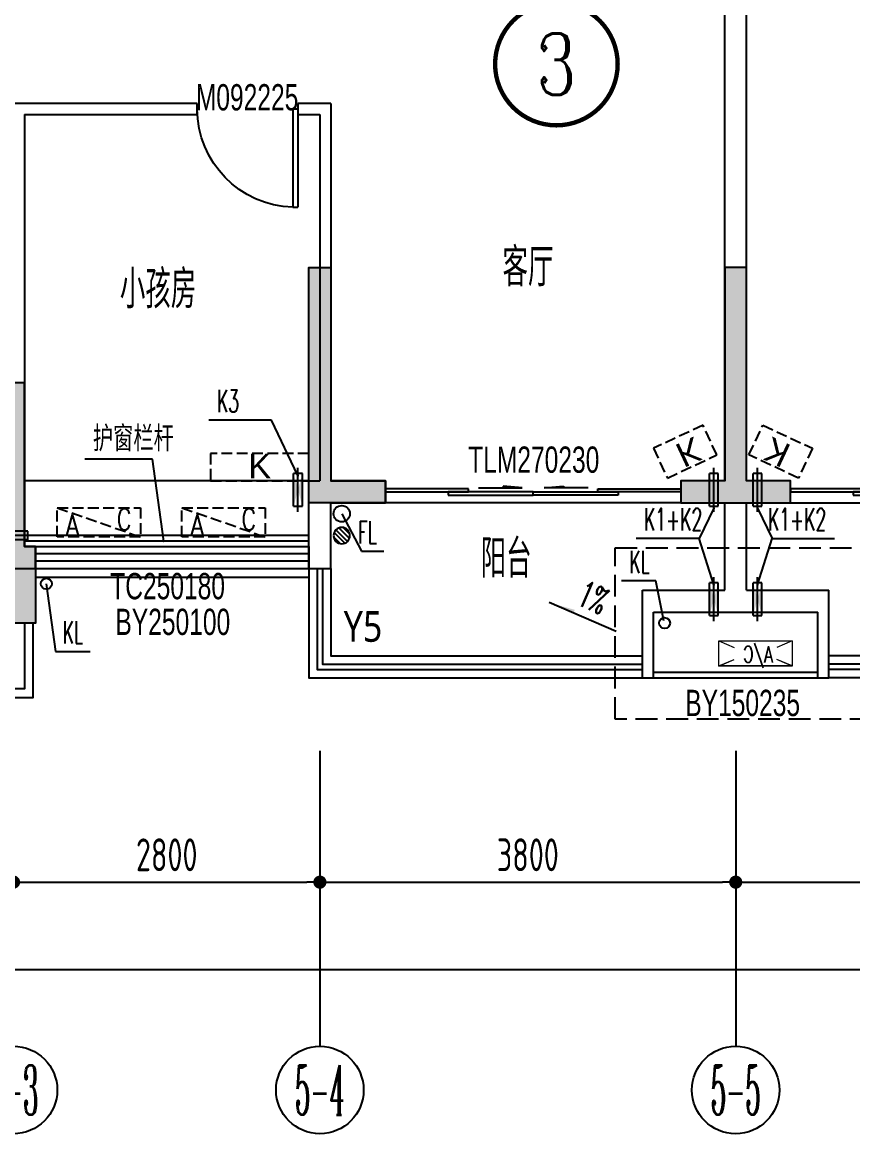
# Model space of a CAD drawing. Header units: millimetres. Extents: x -235126 to 312941, y -228449 to 114042.
# Drawn here: x -108016 to -100426, y -158705 to -148543 of the extents above; entities that cross this region are included whole.
import ezdxf
from ezdxf.enums import TextEntityAlignment as Align
from ezdxf.lldxf.tags import DXFTag

# ---------------------------------------------------------------- set-up
doc = ezdxf.new("R2010")
doc.units = ezdxf.units.MM
doc.header["$LTSCALE"] = 800
doc.linetypes.add('DASH', pattern=[0.35, 0.25, -0.1])
doc.layers.get('DEFPOINTS').update_dxf_attribs({"color": 250})
for name, color, linetype in [('_WALL', 6, 'Continuous'), ('_景森-地漏', 7, 'Continuous'), ('_景森-废水立管', 4, 'Continuous'), ('_景森-空调冷凝立管', 116, 'Continuous'), ('AXIS', 3, 'Continuous'), ('AXIS_TEXT', 7, 'Continuous'), ('D-AC', 10, 'Continuous'), ('FF-DOOR-门扇', 2, 'Continuous'), ('f景森a-房名', 61, 'Continuous'), ('f景森a-符号', 125, 'Continuous'), ('j景森a-金属挂石', 30, 'Continuous'), ('k-看线', 1, 'Continuous'), ('k景森a-看线', 1, 'Continuous'), ('k景森a-空调', 15, 'Continuous'), ('l景森a-栏杆', 54, 'Continuous'), ('m景森a-门窗', 2, 'Continuous'), ('m景森a-门窗编号', 51, 'Continuous'), ('PUB_TEXT', 7, 'Continuous'), ('STAIR', 2, 'Continuous'), ('s景森a-索引', 123, 'Continuous'), ('TEXT', 7, 'Continuous'), ('t景森a-砼', 6, 'Continuous'), ('WALL', 4, 'Continuous'), ('暖通意见', 90, 'Continuous'), ('留孔', 1, 'Continuous')]:
    doc.layers.add(name, color=color, linetype=linetype)
doc.layers.add('A-FLOR-HVAC', color=146, linetype='Continuous', lineweight=9)
doc.styles.add('_ROMANC', font='romanc__.ttf', dxfattribs={"width": 0.75})
doc.styles.add('_TCH_AXIS', font='COMPLEX', dxfattribs={"width": 0.8, "bigfont": 'HZTXT'})
doc.styles.add('_TCH_DIM', font='TXT', dxfattribs={"width": 0.65, "bigfont": 'HZTXT'})
doc.styles.add('_TCH_LABEL', font='COMPLEX', dxfattribs={"bigfont": 'GBCBIG'})
doc.styles.add('COMPLEX', font='COMPLEX')
doc.styles.add('DIM_FONT', font='simplex_.ttf', dxfattribs={"width": 0.7, "bigfont": 'GBCBIG'})
doc.styles.get("Standard").update_dxf_attribs({"font": 'arial.ttf'})
doc.styles.add('TSSD_REIN_T3', font='TSSDENG', dxfattribs={"width": 0.7, "bigfont": 'HZTXT'})
doc.styles.add('景森-黑体', font='')
doc.styles.add('景森尺寸字体', font='景森细字型.SHX', dxfattribs={"width": 0.7, "bigfont": '景森汉字.shx'})
doc.styles.add('景森细字体', font='景森细字型.SHX', dxfattribs={"width": 0.85, "bigfont": '景森汉字.shx'})
doc.styles.get('景森-黑体').set_extended_font_data('Microsoft YaHei')
tags = doc.linetypes.add('HIDDEN2', pattern=[0.1875, 0.125, -0.0625]).pattern_tags.tags
tags[6:7] = [DXFTag(74, 4), DXFTag(75, 0), DXFTag(340, '0'), DXFTag(46, 1.0), DXFTag(50, 0.0), DXFTag(44, 0.0), DXFTag(45, 0.0)]
tags[4:5] = [DXFTag(74, 4), DXFTag(75, 0), DXFTag(340, '0'), DXFTag(46, 1.0), DXFTag(50, 0.0), DXFTag(44, 0.0), DXFTag(45, 0.0)]
doc.dimstyles.new('_TCH_ARCH&&100', dxfattribs={"dimtxt": 300, "dimasz": 120, "dimexe": 250, "dimexo": 0, "dimgap": 100, "dimtad": 1, "dimdec": 0, "dimzin": 0, "dimdsep": 46, "dimtxsty": 'TSSD_REIN_T3', "dimblk": 'DOT', "dimcen": 0.09, "dimclrt": 7, "dimazin": 2, "dimtfac": 1, "dimtdec": 0, "dimtix": 1, "dimtmove": 2, "dimatfit": 3, "dimtolj": 1, "dimtzin": 0, "dimarcsym": 0})

# ---------------------------------------------------------------- blocks, each defined once
blk = doc.blocks.new('景森门窗编号01')
at = {"layer": 'm景森a-门窗编号', "style": '景森尺寸字体', "width": 0.7}
blk.add_attdef('门窗编号', text='', height=2.4, dxfattribs=at).set_placement((0, 0), align=Align.MIDDLE)
blk = doc.blocks.new('dilou')
at = {"color": 7, "linetype": 'Continuous'}
for p, q in [((-148, 25), (-25, 148)), ((-140, -54), (54, 140)), ((-106, -106), (106, 106)), ((-54, -140), (140, 54)), ((25, -148), (148, -25))]:
    blk.add_line(p, q, dxfattribs=at)
blk.add_circle((0, 0), 150, dxfattribs=at)
blk = doc.blocks.new('A$C6474651F')
at = {"layer": '留孔', "linetype": 'HIDDEN2', "ltscale": 0.5}
for p, q in [((0, 50), (0, 350)), ((0, 350), (80, 350)), ((80, 50), (80, 350)), ((80, 50), (0, 50))]:
    blk.add_line(p, q, dxfattribs=at)
at = {"layer": '留孔'}
blk.add_line((40, 0), (40, 400), dxfattribs=at)
at = {"layer": '留孔', "linetype": 'HIDDEN2', "ltscale": 0.5}
blk.add_solid([(80, 50), (80, 350), (0, 350), (0, 50)], dxfattribs=at)
blk = doc.blocks.new('景森-挂式空调-01')
at = {"layer": 'k景森a-空调', "linetype": 'DASH', "ltscale": 0.5}
blk.add_lwpolyline([(-550, 0), (-550, 250), (350, 250), (350, 0)], close=True, dxfattribs=at)
at = {"layer": 'k景森a-空调', "text_generation_flag": 4}
blk.add_text('K', height=225, rotation=180, dxfattribs=at).set_placement((5, 24))
blk = doc.blocks.new('A$C7F363222')
at = {"layer": 'A-FLOR-HVAC', "linetype": 'Continuous'}
for p, q in [((0, 250), (141, 191)), ((671, 250), (530, 191)), ((0, 21), (141, 80)), ((671, 21), (530, 80))]:
    blk.add_line(p, q, dxfattribs=at)
blk.add_lwpolyline([(0, 250), (0, 21), (671, 21), (671, 250)], close=True, dxfattribs=at)
at = {"layer": 'A-FLOR-HVAC', "linetype": 'Continuous', "style": '_ROMANC', "width": 0.7}
blk.add_text('A/C', height=148.6, rotation=360, dxfattribs=at).set_placement((176, 54))
at = {"layer": 'A-FLOR-HVAC', "linetype": 'Continuous', "style": 'DIM_FONT', "width": 0.6, "flags": 9}
for tag in ['YSIZE', 'XSIZE']:
    blk.add_attdef(tag, (0, 21), '', height=0.5, rotation=360, dxfattribs=at)
blk = doc.blocks.new('高低位双层空调室外机')
at = {"layer": 'A-FLOR-HVAC', "linetype": 'Continuous'}
for p, q in [((327513, -847513), (327669, -847578)), ((328252, -847513), (328097, -847578)), ((327513, -847764), (327669, -847699)), ((328252, -847764), (328097, -847699))]:
    blk.add_line(p, q, dxfattribs=at)
blk.add_lwpolyline([(327513, -847513), (327513, -847764), (328252, -847764), (328252, -847513)], close=True, dxfattribs=at)
at = {"layer": 'D-AC', "linetype": 'DASH', "xscale": 1.100074828632912, "yscale": 1.100074828632912, "zscale": 1.100074828632912}
blk.add_blockref('A$C7F363222', (327513, -847788), dxfattribs=at)
at = {"layer": 'A-FLOR-HVAC', "linetype": 'Continuous', "style": '_ROMANC', "width": 0.7}
blk.add_text('A/C', height=163.5, rotation=360, dxfattribs=at).set_placement((327707, -847729))
at = {"layer": 'A-FLOR-HVAC', "linetype": 'Continuous', "style": 'DIM_FONT', "width": 0.6, "flags": 9}
for tag in ['YSIZE', 'XSIZE']:
    blk.add_attdef(tag, (327513, -847764), '', height=0.55, rotation=360, dxfattribs=at)
blk = doc.blocks.new('1232141sasdas')
at = {"linetype": 'DASH', "ltscale": 0.5}
blk.add_lwpolyline([(210866, 108496), (211366, 108496), (211366, 108196), (210866, 108196)], close=True, dxfattribs=at)
blk.add_text('K', height=225).set_placement((211040, 108253))
blk = doc.blocks.new('rgg')
at = {"layer": '暖通意见', "linetype": 'DASH', "ltscale": 0.5}
blk.add_line((0, 267), (760, 0), dxfattribs=at)
blk.add_lwpolyline([(0, 0), (0, 267), (760, 267), (760, 0)], close=True, dxfattribs=at)
at = {"layer": '暖通意见', "style": 'DIM_FONT', "width": 0.8}
for s, p in [('A', (197, 110)), ('C', (680, 162))]:
    blk.add_text(s, height=192, dxfattribs=at).set_placement(p, align=Align.MIDDLE_RIGHT)
blk = doc.blocks.new('$TCHSYS$WIN2D')
for p, q in [((-0.5, 0.5), (0.5, 0.5)), ((-0.5, 0.5), (-0.5, -0.5)), ((0.5, 0.5), (0.5, -0.5)), ((0.5, 0.1667), (-0.5, 0.1667)), ((0.5, -0.1667), (-0.5, -0.1667)), ((-0.5, -0.5), (0.5, -0.5))]:
    blk.add_line(p, q)
blk = doc.blocks.new('$DorLib2D$00000138')
at = {"color": 0, "linetype": 'Continuous'}
for p, q in [((-0.2875, 0), (-0.2875, 0.1538)), ((-0.2875, 0.1538), (0, 0.1538)), ((0, 0.1538), (0, 0)), ((0.2875, 0.1538), (0, 0.1538)), ((0.2875, 0), (0.2875, 0.1538)), ((-0.5, -0.1399), (-0.5, 0)), ((-0.5, 0), (-0.2187, 0)), ((0, 0), (-0.2875, 0)), ((-0.2187, 0), (-0.2187, -0.1399)), ((0, 0), (0.2875, 0)), ((0.2187, 0), (0.2187, -0.1399)), ((0.5, 0), (0.2187, 0)), ((0.5, 0), (0.5, -0.1946)), ((0.5, -0.1399), (0.5, 0)), ((-0.2187, -0.1399), (-0.5, -0.1399)), ((0.2187, -0.1399), (0.5, -0.1399)), ((-0.1857, -0.186), (-0.037, -0.186)), ((-0.037, -0.186), (-0.1019, -0.2583)), ((-0.1019, -0.2583), (-0.1019, -0.186)), ((0.1857, -0.186), (0.037, -0.186)), ((0.037, -0.186), (0.1019, -0.2583)), ((0.1019, -0.2583), (0.1019, -0.186))]:
    blk.add_line(p, q, dxfattribs=at)
blk = doc.blocks.new('$DorLib2D$00000001')
at = {"layer": 'FF-DOOR-门扇'}
for p, q in [((0.45, 0.975), (0.5, 0.975)), ((0.45, 0), (0.45, 0.975)), ((0.5, 0), (0.5, 0.975)), ((0.5, 0), (0.45, 0))]:
    blk.add_line(p, q, dxfattribs=at)
at = {"layer": 'FF-DOOR-门扇', "color": 8, "linetype": 'HIDDEN2'}
blk.add_arc((0.475, 0), 0.975, 91.4693, 180, dxfattribs=at)
blk = doc.blocks.new('1T4标准层墙柱布置图')
at = {"layer": 't景森a-砼'}
h = blk.add_hatch(color=8, dxfattribs=at)
h.dxf.hatch_style = 1
h.paths.add_polyline_path([(-126240, -13403), (-126440, -13403), (-126440, -15603), (-125740, -15603), (-125740, -15403), (-126240, -15403)])
h.paths.add_polyline_path([(-130240, -12503), (-130440, -12503), (-130440, -15603), (-129840, -15603), (-129840, -15403), (-130240, -15403)])
h.paths.add_polyline_path([(-147680, 2427), (-147468, 2215), (-149589, 94), (-149730, 235), (-148175, 1791), (-148245, 1862)])
h.paths.add_polyline_path([(-140609, -8886), (-138629, -6907), (-139053, -6482), (-138912, -6341), (-138346, -6907), (-139142, -7703), (-134260, -7703), (-134260, -7903), (-139342, -7903), (-140467, -9028)])
h.paths.add_polyline_path([(-141640, -10118), (-142023, -9735), (-142164, -9876), (-141882, -10159), (-142871, -11149), (-142730, -11291), (-141940, -10501), (-141640, -10501)])
h.paths.add_polyline_path([(-135040, -26303), (-135040, -24103), (-135240, -24103), (-135240, -25603), (-135340, -25603), (-135340, -26303)])
h.paths.add_polyline_path([(-148440, -26303), (-148440, -24103), (-148240, -24103), (-148240, -25603), (-148140, -25603), (-148140, -26303)])
h.paths.add_polyline_path([(-141840, -14903), (-141640, -14903), (-141640, -15703), (-146140, -15703), (-146140, -15503), (-141840, -15503)])
h.paths.add_polyline_path([(-145063, -48), (-144639, -472), (-144851, -684), (-145134, -401), (-147114, -2381), (-147256, -2240)])
h.paths.add_polyline_path([(-138040, -17303), (-138040, -20453), (-137840, -20453), (-137840, -17503), (-137340, -17503), (-137340, -17303)])
h.paths.add_polyline_path([(-133790, -17503), (-136540, -17503), (-136540, -17303), (-133790, -17303)])
h.paths.add_polyline_path([(-131640, -26303), (-131640, -23053), (-131440, -23053), (-131440, -25503), (-131340, -25503), (-131340, -26303)])
h.paths.add_polyline_path([(-153761, -4078), (-153973, -3866), (-153407, -3300), (-153337, -3371), (-150508, -543), (-150367, -684)])
h.paths.add_polyline_path([(-149766, -8073), (-148847, -8993), (-148705, -8851), (-149094, -8462), (-147751, -7119), (-147892, -6977), (-149235, -8321), (-149624, -7932)])
h.paths.add_polyline_path([(-133990, -19153), (-133990, -20453), (-133790, -20453), (-133790, -19353), (-133190, -19353), (-133190, -19153)])
h.paths.add_polyline_path([(-142447, -2805), (-141740, -3512), (-141882, -3654), (-142164, -3371), (-144144, -5351), (-144286, -5210), (-142306, -3230), (-142589, -2947)])
h.paths.add_polyline_path([(-149165, -4149), (-151498, -6482), (-151039, -6942), (-150826, -6730), (-151145, -6412), (-149023, -4290)])
h.paths.add_polyline_path([(-132740, -7303), (-131990, -7303), (-131990, -7503), (-132540, -7503), (-132540, -10603), (-132740, -10603)])
h.paths.add_polyline_path([(-132340, -13303), (-132740, -13303), (-132740, -12503), (-132340, -12503)])
h.paths.add_polyline_path([(-142240, -25203), (-141240, -25203), (-141240, -25003), (-141640, -25003), (-141640, -23053), (-141840, -23053), (-141840, -25003), (-142240, -25003)])
h.paths.add_polyline_path([(-137840, -25203), (-137840, -23053), (-138040, -23053), (-138040, -25003), (-138540, -25003), (-138540, -25203)])
h.paths.add_polyline_path([(-145640, -25203), (-145640, -23053), (-145440, -23053), (-145440, -25003), (-144940, -25003), (-144940, -25203)])
h.paths.add_polyline_path([(-151840, -26303), (-151840, -23053), (-152040, -23053), (-152040, -25503), (-152140, -25503), (-152140, -26303)])
h.paths.add_polyline_path([(-146266, -11573), (-143225, -8533), (-143366, -8392), (-146266, -11291), (-146796, -10760), (-146937, -10902)])
h.paths.add_polyline_path([(-127240, -7303), (-127240, -10603), (-127440, -10603), (-127440, -7503), (-127940, -7503), (-127940, -7303)])
h.paths.add_polyline_path([(-149440, -21553), (-152040, -21553), (-152040, -22103), (-151840, -22103), (-151840, -21753), (-149440, -21753)])
h.paths.add_polyline_path([(-134260, -10603), (-138820, -10603), (-138820, -10403), (-134260, -10403)])
h.paths.add_polyline_path([(-149690, -17503), (-146940, -17503), (-146940, -17303), (-149690, -17303)])
h.paths.add_polyline_path([(-149490, -19153), (-149490, -20453), (-149690, -20453), (-149690, -19353), (-150290, -19353), (-150290, -19153)])
h.paths.add_polyline_path([(-131440, -22103), (-131440, -21553), (-134040, -21553), (-134040, -21753), (-131640, -21753), (-131640, -22103)])
h.paths.add_polyline_path([(-123940, -15403), (-123940, -15603), (-123440, -15603), (-123440, -13903), (-123640, -13903), (-123640, -15403)])
h.paths.add_polyline_path([(-145440, -17303), (-145440, -20453), (-145640, -20453), (-145640, -17503), (-146140, -17503), (-146140, -17303)])
h.paths.add_polyline_path([(-139440, -15703), (-134640, -15703), (-134640, -13103), (-135340, -13103), (-135340, -13303), (-134840, -13303), (-134840, -15503), (-139240, -15503), (-139240, -13303), (-138740, -13303), (-138740, -13103), (-139440, -13103)])
h.paths.add_polyline_path([(-119840, -8403), (-120440, -8403), (-120440, -8603), (-120040, -8603), (-120040, -10603), (-119840, -10603)])
h.paths.add_polyline_path([(-122140, -7303), (-122440, -7303), (-122440, -10603), (-122240, -10603), (-122240, -8103), (-122140, -8103)])
h.paths.add_polyline_path([(-119840, -11703), (-120040, -11703), (-120040, -15003), (-119840, -15003)])
at = {"layer": '_WALL', "linetype": 'ByBlock'}
for points in [[(-145640, -25203), (-145640, -23053), (-145440, -23053), (-145440, -25003), (-144940, -25003), (-144940, -25203), (-145640, -25203)], [(-142240, -25203), (-141240, -25203), (-141240, -25003), (-141640, -25003), (-141640, -23053), (-141840, -23053), (-141840, -25003), (-142240, -25003), (-142240, -25203)], [(-148440, -26303), (-148440, -24103), (-148240, -24103), (-148240, -25603), (-148140, -25603), (-148140, -26303), (-148440, -26303)]]:
    blk.add_lwpolyline(points, dxfattribs=at)
blk = doc.blocks.new('_AXISO')
blk.add_circle((0, 0), 0.5)
at = {"layer": 'AXIS_TEXT', "style": 'COMPLEX', "width": 1.041667}
blk.add_attdef('A', text='', height=0.56, dxfattribs=at).set_placement((-0.25, -0.28), (0.25, -0.28), align=Align.FIT)
blk = doc.blocks.new('_Dot')
at = {"color": 0, "linetype": 'ByBlock', "lineweight": -2}
blk.add_line((-0.5, 0), (-1, 0), dxfattribs=at)
at = {"color": 0, "linetype": 'ByBlock', "const_width": 0.5}
blk.add_lwpolyline([(-0.25, 0, 1), (0.25, 0, 1)], format="xyb", close=True, dxfattribs=at)
blk = doc.blocks.new('*D268')
at = {"layer": 'AXIS', "color": 0, "lineweight": -2, "transparency": 16777216}
for p, q in [((-111796, -155205), (-111796, -157455)), ((-79596, -155205), (-79596, -157455)), ((-111676, -157205), (-79716, -157205))]:
    blk.add_line(p, q, dxfattribs=at)
at = {"layer": 'DEFPOINTS', "color": 0, "transparency": 16777216}
for p in [(-111796, -155205), (-79596, -155205), (-79596, -157205)]:
    blk.add_point(p, dxfattribs=at)
at = {"layer": 'AXIS', "color": 0, "lineweight": -2, "transparency": 16777216, "xscale": 120, "yscale": 120, "zscale": 120, "rotation": 180}
blk.add_blockref('_Dot', (-111796, -157205), dxfattribs=at)
at = {"layer": 'AXIS', "color": 0, "lineweight": -2, "transparency": 16777216, "xscale": 120, "yscale": 120, "zscale": 120}
blk.add_blockref('_Dot', (-79596, -157205), dxfattribs=at)
at = {"layer": 'AXIS', "color": 7, "transparency": 16777216, "insert": (-95696, -156955), "char_height": 300, "attachment_point": 5, "style": 'TSSD_REIN_T3'}
blk.add_mtext('\\A1;32200', dxfattribs=at)
blk = doc.blocks.new('*D271')
at = {"layer": 'AXIS', "color": 0, "lineweight": -2, "transparency": 16777216}
for p, q in [((-108096, -155205), (-108096, -156655)), ((-105296, -155205), (-105296, -156655)), ((-107976, -156405), (-105416, -156405))]:
    blk.add_line(p, q, dxfattribs=at)
at = {"layer": 'DEFPOINTS', "color": 0, "transparency": 16777216}
for p in [(-108096, -155205), (-105296, -155205), (-105296, -156405)]:
    blk.add_point(p, dxfattribs=at)
at = {"layer": 'AXIS', "color": 0, "lineweight": -2, "transparency": 16777216, "xscale": 120, "yscale": 120, "zscale": 120, "rotation": 180}
blk.add_blockref('_Dot', (-108096, -156405), dxfattribs=at)
at = {"layer": 'AXIS', "color": 0, "lineweight": -2, "transparency": 16777216, "xscale": 120, "yscale": 120, "zscale": 120}
blk.add_blockref('_Dot', (-105296, -156405), dxfattribs=at)
at = {"layer": 'AXIS', "color": 7, "transparency": 16777216, "insert": (-106696, -156155), "char_height": 300, "attachment_point": 5, "style": 'TSSD_REIN_T3'}
blk.add_mtext('\\A1;2800', dxfattribs=at)
blk = doc.blocks.new('*D272')
at = {"layer": 'AXIS', "color": 0, "lineweight": -2, "transparency": 16777216}
for p, q in [((-105296, -155205), (-105296, -156655)), ((-101496, -155205), (-101496, -156655)), ((-105176, -156405), (-101616, -156405))]:
    blk.add_line(p, q, dxfattribs=at)
at = {"layer": 'DEFPOINTS', "color": 0, "transparency": 16777216}
for p in [(-105296, -155205), (-101496, -155205), (-101496, -156405)]:
    blk.add_point(p, dxfattribs=at)
at = {"layer": 'AXIS', "color": 0, "lineweight": -2, "transparency": 16777216, "xscale": 120, "yscale": 120, "zscale": 120, "rotation": 180}
blk.add_blockref('_Dot', (-105296, -156405), dxfattribs=at)
at = {"layer": 'AXIS', "color": 0, "lineweight": -2, "transparency": 16777216, "xscale": 120, "yscale": 120, "zscale": 120}
blk.add_blockref('_Dot', (-101496, -156405), dxfattribs=at)
at = {"layer": 'AXIS', "color": 7, "transparency": 16777216, "insert": (-103396, -156155), "char_height": 300, "attachment_point": 5, "style": 'TSSD_REIN_T3'}
blk.add_mtext('\\A1;3800', dxfattribs=at)
blk = doc.blocks.new('*D273')
at = {"layer": 'AXIS', "color": 0, "lineweight": -2, "transparency": 16777216}
for p, q in [((-101496, -155205), (-101496, -156655)), ((-97696, -155205), (-97696, -156655)), ((-101376, -156405), (-97816, -156405))]:
    blk.add_line(p, q, dxfattribs=at)
at = {"layer": 'DEFPOINTS', "color": 0, "transparency": 16777216}
for p in [(-101496, -155205), (-97696, -155205), (-97696, -156405)]:
    blk.add_point(p, dxfattribs=at)
at = {"layer": 'AXIS', "color": 0, "lineweight": -2, "transparency": 16777216, "xscale": 120, "yscale": 120, "zscale": 120, "rotation": 180}
blk.add_blockref('_Dot', (-101496, -156405), dxfattribs=at)
at = {"layer": 'AXIS', "color": 0, "lineweight": -2, "transparency": 16777216, "xscale": 120, "yscale": 120, "zscale": 120}
blk.add_blockref('_Dot', (-97696, -156405), dxfattribs=at)
at = {"layer": 'AXIS', "color": 7, "transparency": 16777216, "insert": (-99596, -156155), "char_height": 300, "attachment_point": 5, "style": 'TSSD_REIN_T3'}
blk.add_mtext('\\A1;3800', dxfattribs=at)

msp = doc.modelspace()

# ---------------------------------------------------------------- hatches: boundary and pattern name
at = {"layer": 'f景森a-符号'}
msp.add_hatch(color=256, dxfattribs=at).paths.add_polyline_path([(-103199.7, -153849.3), (-102979.5, -153944.8), (-102966.8, -153915.5)])

# ---------------------------------------------------------------- linework, layer by layer
msp.add_line((-105396.5, -153536.6), (-105196.5, -153536.6))
at = {"layer": '_景森-废水立管'}
msp.add_circle((-105096.5, -153036.6), 75, dxfattribs=at)
at = {"layer": '_景森-空调冷凝立管'}
for centre in [(-107796.5, -153676.6), (-102146.5, -154036.6)]:
    msp.add_circle(centre, 50, dxfattribs=at)
at = {"layer": 'AXIS'}
for p, q in [((-105296.5, -155205.4), (-105296.5, -157905.4)), ((-101496.5, -155205.4), (-101496.5, -157905.4))]:
    msp.add_line(p, q, dxfattribs=at)
at = {"layer": 'f景森a-符号', "const_width": 40}
msp.add_lwpolyline([(-102575, -148925.9, 1), (-103695, -148925.9, 1)], format="xyb", close=True, dxfattribs=at)
at = {"layer": 'f景森a-符号'}
msp.add_lwpolyline([(-102588.4, -154114.4), (-103199.7, -153849.3)], dxfattribs=at)
at = {"layer": 'j景森a-金属挂石'}
for points in [[(-107896.5, -153616.6), (-105396.5, -153616.6)], [(-111876.5, -154036.6), (-111876.5, -154716.6), (-107916.5, -154716.6), (-107916.5, -154036.6)]]:
    msp.add_lwpolyline(points, dxfattribs=at)
at = {"layer": 'k-看线', "linetype": 'DASH'}
msp.add_lwpolyline([(-102597, -153350), (-100251.9, -153350), (-100251.9, -154914.7), (-102597, -154914.7)], close=True, dxfattribs=at)
at = {"layer": 'k景森a-看线'}
for points in [[(-105396.5, -153536.6), (-105396.5, -154536.6), (-102346.5, -154536.6)], [(-105196.5, -153536.6), (-105196.5, -154336.6), (-102346.5, -154336.6)], [(-97796.5, -153536.6), (-97796.5, -154336.6), (-100646.5, -154336.6)], [(-97596.5, -153536.6), (-97596.5, -154536.6), (-100646.5, -154536.6)]]:
    msp.add_lwpolyline(points, dxfattribs=at)
at = {"layer": 'l景森a-栏杆'}
for points in [[(-105396.5, -153236.6), (-105396.5, -153236.6), (-107996.5, -153236.6), (-107996.5, -153236.6)], [(-105396.5, -153286.6), (-105396.5, -153286.6), (-107996.5, -153286.6), (-107996.5, -153286.6)], [(-105321.5, -153536.6), (-105321.5, -154461.6), (-102346.5, -154461.6)], [(-105271.5, -153536.6), (-105271.5, -154411.6), (-102346.5, -154411.6)], [(-97721.5, -153536.6), (-97721.5, -154411.6), (-100646.5, -154411.6)], [(-97671.5, -153536.6), (-97671.5, -154461.6), (-100646.5, -154461.6)]]:
    msp.add_lwpolyline(points, dxfattribs=at)
at = {"layer": 'm景森a-门窗'}
for p, q in [((-105396.5, -152736.6), (-107996.5, -152736.6)), ((-101996.5, -152936.6), (-104696.5, -152936.6)), ((-100996.5, -152936.6), (-98296.5, -152936.6))]:
    msp.add_line(p, q, dxfattribs=at)
msp.add_lwpolyline([(-107996.5, -154036.6), (-107996.5, -154636.6), (-111796.5, -154636.6), (-111796.5, -154036.6)], dxfattribs=at)
at = {"layer": 'STAIR'}
for p, q in [((-102246.5, -154486.6), (-100746.5, -154486.6)), ((-102246.5, -154536.6), (-100746.5, -154536.6))]:
    msp.add_line(p, q, dxfattribs=at)
at = {"layer": 's景森a-索引'}
for p, q in [((-105739.9, -152180.4), (-106310, -152180.4)), ((-105496.5, -152686.6), (-105739.9, -152180.4)), ((-106827, -152538), (-107443.5, -152538)), ((-106722.7, -153286.6), (-106827, -152538)), ((-105096.5, -153036.6), (-104915.4, -153379.8)), ((-101696.5, -152986.6), (-101830.3, -153263)), ((-101696.5, -152986.6), (-101830.3, -153263)), ((-101296.5, -152986.6), (-101162.6, -153263)), ((-101296.5, -152986.6), (-101162.6, -153263)), ((-101830.3, -153263), (-102407.1, -153263)), ((-101696.5, -153686.6), (-101830.3, -153263)), ((-101696.5, -153686.6), (-101830.3, -153263)), ((-101296.5, -153686.6), (-101162.6, -153263)), ((-101296.5, -153686.6), (-101162.6, -153263)), ((-101162.6, -153263), (-100592.4, -153263)), ((-104915.4, -153379.8), (-104711.3, -153379.8)), ((-102224.6, -153650.6), (-102540.9, -153650.6)), ((-102153.4, -154016.2), (-102224.6, -153650.6)), ((-107796.5, -153676.6), (-107711.3, -154295.4)), ((-107711.3, -154295.4), (-107395, -154295.4))]:
    msp.add_line(p, q, dxfattribs=at)
at = {"layer": 's景森a-索引', "const_width": 10.7}
for points in [[(-105494.2, -152691.4, 1), (-105498.8, -152681.7, 1)], [(-101694.1, -152981.8, 1), (-101698.8, -152991.4, 1)], [(-101694.1, -152981.8, 1), (-101698.8, -152991.4, 1)], [(-101298.8, -152981.8, 1), (-101294.1, -152991.4, 1)], [(-101298.8, -152981.8, 1), (-101294.1, -152991.4, 1)], [(-106722, -153291.8, 1), (-106723.5, -153281.3, 1)], [(-101694.9, -153691.6, 1), (-101698.1, -153681.5, 1)], [(-101694.9, -153691.6, 1), (-101698.1, -153681.5, 1)], [(-101298.1, -153691.6, 1), (-101294.9, -153681.5, 1)], [(-101298.1, -153691.6, 1), (-101294.9, -153681.5, 1)]]:
    msp.add_lwpolyline(points, format="xyb", close=True, dxfattribs=at)
at = {"layer": 'WALL'}
for p, q in [((-101596.5, -152736.6), (-101596.5, -145236.6)), ((-101396.5, -152736.6), (-101396.5, -145236.6)), ((-106416.5, -149286.6), (-108096.5, -149286.6)), ((-106416.5, -149386.6), (-106416.5, -149286.6)), ((-105196.5, -149286.6), (-105496.5, -149286.6)), ((-105496.5, -149286.6), (-105496.5, -149386.6)), ((-105196.5, -149286.6), (-105196.5, -152736.6)), ((-107996.5, -149386.6), (-107996.5, -151836.6)), ((-107996.5, -149386.6), (-106416.5, -149386.6)), ((-105496.5, -149386.6), (-105296.5, -149386.6)), ((-105296.5, -149386.6), (-105296.5, -152736.6)), ((-107996.5, -153336.6), (-107996.5, -151836.6)), ((-105396.5, -152836.6), (-105396.5, -152736.6)), ((-105396.5, -152736.6), (-105296.5, -152736.6)), ((-104696.5, -152736.6), (-105196.5, -152736.6)), ((-104696.5, -152936.6), (-104696.5, -152736.6)), ((-101596.5, -152736.6), (-101996.5, -152736.6)), ((-101996.5, -152736.6), (-101996.5, -152936.6)), ((-100996.5, -152736.6), (-101396.5, -152736.6)), ((-100996.5, -152936.6), (-100996.5, -152736.6)), ((-105396.5, -153336.6), (-105396.5, -152836.6)), ((-105196.5, -152936.6), (-104696.5, -152936.6)), ((-105196.5, -153436.6), (-105196.5, -152936.6)), ((-101996.5, -152936.6), (-101596.5, -152936.6)), ((-101596.5, -153736.6), (-101596.5, -152936.6)), ((-101396.5, -152936.6), (-100996.5, -152936.6)), ((-101396.5, -153736.6), (-101396.5, -152936.6)), ((-107896.5, -153336.6), (-107996.5, -153336.6)), ((-107896.5, -153536.6), (-107896.5, -153336.6)), ((-105396.5, -153536.6), (-105396.5, -153336.6)), ((-105196.5, -153536.6), (-105196.5, -153436.6)), ((-108196.5, -153536.6), (-107896.5, -153536.6)), ((-105396.5, -153536.6), (-105196.5, -153536.6)), ((-102346.5, -154536.6), (-102346.5, -153736.6)), ((-102346.5, -153736.6), (-101596.5, -153736.6)), ((-101396.5, -153736.6), (-100646.5, -153736.6)), ((-100646.5, -154536.6), (-100646.5, -153736.6)), ((-102246.5, -154536.6), (-102246.5, -153936.6)), ((-102246.5, -153936.6), (-101496.5, -153936.6)), ((-101496.5, -153936.6), (-100746.5, -153936.6)), ((-100746.5, -154536.6), (-100746.5, -153936.6)), ((-102346.5, -154536.6), (-102246.5, -154536.6)), ((-100746.5, -154536.6), (-100646.5, -154536.6))]:
    msp.add_line(p, q, dxfattribs=at)

# ---------------------------------------------------------------- block references
at = {"layer": '_WALL'}
msp.add_blockref('1T4标准层墙柱布置图', (40243.6, -127734), dxfattribs=at)
at = {"layer": '_景森-地漏', "xscale": -0.5, "yscale": 0.5, "zscale": 0.5}
msp.add_blockref('dilou', (-105096.5, -153236.6), dxfattribs=at)
at = {"layer": 'AXIS'}
ref = msp.add_blockref('_AXISO', (-108096.5, -158305.4), dxfattribs=dict(at, xscale=800, yscale=800, zscale=800))
ref.add_attrib('A', '5-3', dxfattribs={"layer": 'AXIS_TEXT', "height": 452.55, "style": '_TCH_AXIS', "width": 0.35}).set_placement((-108322.7, -158531.7), (-107870.2, -158531.7), align=Align.FIT)
ref = msp.add_blockref('_AXISO', (-105296.5, -158305.4), dxfattribs=dict(at, xscale=800, yscale=800, zscale=800))
ref.add_attrib('A', '5-4', dxfattribs={"layer": 'AXIS_TEXT', "height": 452.55, "style": '_TCH_AXIS', "width": 0.33871}).set_placement((-105522.7, -158531.7), (-105070.2, -158531.7), align=Align.FIT)
ref = msp.add_blockref('_AXISO', (-101496.5, -158305.4), dxfattribs=dict(at, xscale=800, yscale=800, zscale=800))
ref.add_attrib('A', '5-5', dxfattribs={"layer": 'AXIS_TEXT', "height": 452.55, "style": '_TCH_AXIS', "width": 0.35}).set_placement((-101722.7, -158531.7), (-101270.2, -158531.7), align=Align.FIT)
at = {"layer": 'k景森a-空调', "xscale": -1}
for name, p, rotation in [('1232141sasdas', (-339082.7, -143494.9), 204.9998386725213), ('景森-挂式空调-01', (-105946.5, -152736.6), 359.999999999992)]:
    msp.add_blockref(name, p, dxfattribs=dict(at, rotation=rotation))
at = {"layer": 'k景森a-空调', "rotation": 155.0001613274778}
msp.add_blockref('1232141sasdas', (136039.7, -143494.9), dxfattribs=at)
at = {"layer": 'k景森a-空调'}
for p in [(-107696.5, -153248.7), (-106556.5, -153248.7)]:
    msp.add_blockref('rgg', p, dxfattribs=at)
at = {"layer": 'k景森a-空调', "extrusion": (0, 0, -1), "xscale": 0.9090290714520963, "yscale": 0.9090290714520963, "zscale": -0.9090290714520965}
msp.add_blockref('高低位双层空调室外机', (-196739.3, 616213.8), dxfattribs=at)
at = {"layer": 'm景森a-门窗'}
for name, p, xscale, yscale, zscale, rotation in [('$DorLib2D$00000001', (-105956.5, -149336.6), -920, 920, 100, 180.0000000000024), ('$DorLib2D$00000138', (-103346.5, -152836.6), 2700, 200, 200, 180), ('$DorLib2D$00000138', (-99646.5, -152836.6), 2700, -200, 200, 359.9999999999965)]:
    msp.add_blockref(name, p, dxfattribs=dict(at, xscale=xscale, yscale=yscale, zscale=zscale, rotation=rotation))
at = {"layer": 'm景森a-门窗', "xscale": 2499.999999890802, "yscale": 200, "zscale": 200}
msp.add_blockref('$TCHSYS$WIN2D', (-106646.5, -153436.6), dxfattribs=at)
at = {"layer": 'm景森a-门窗编号', "ltscale": 2}
ref = msp.add_blockref('景森门窗编号01', (-105961.5, -149229.2), dxfattribs=dict(at, xscale=100, yscale=100, zscale=100, rotation=180))
ref.add_attrib('门窗编号', 'M092225', dxfattribs={"height": 240, "style": '景森尺寸字体', "width": 0.7}).set_placement((-105961.5, -149229.2), align=Align.MIDDLE)
ref = msp.add_blockref('景森门窗编号01', (-103341.9, -152542.1), dxfattribs=dict(at, xscale=-100, yscale=100, zscale=100))
ref.add_attrib('门窗编号', 'TLM270230', dxfattribs={"height": 240, "style": '景森尺寸字体', "width": 0.7}).set_placement((-103341.9, -152542.1), align=Align.MIDDLE)
ref = msp.add_blockref('景森门窗编号01', (-106687.9, -153698.7), dxfattribs=dict(at, xscale=-100, yscale=100, zscale=100))
ref.add_attrib('门窗编号', 'TC250180', dxfattribs={"height": 240, "style": '景森尺寸字体', "width": 0.7}).set_placement((-106687.9, -153698.7), align=Align.MIDDLE)
ref = msp.add_blockref('景森门窗编号01', (-106640.3, -154025.1), dxfattribs=dict(at, xscale=-100, yscale=100, zscale=100))
ref.add_attrib('门窗编号', 'BY250100', dxfattribs={"height": 240, "style": '景森尺寸字体', "width": 0.7}).set_placement((-106640.3, -154025.1), align=Align.MIDDLE)
ref = msp.add_blockref('景森门窗编号01', (-101432.7, -154766.4), dxfattribs=dict(at, xscale=-100, yscale=100, zscale=100))
ref.add_attrib('门窗编号', 'BY150235', dxfattribs={"height": 240, "style": '景森尺寸字体', "width": 0.7}).set_placement((-101432.7, -154766.4), align=Align.MIDDLE)
at = {"layer": 'TEXT', "xscale": -1}
for p, rotation in [((-105456.5, -153018), 359.999999999992), ((-101656.5, -153018), 359.999999999992), ((-101256.5, -153018), 359.999999999992), ((-107915, -153196.6), 90), ((-101656.5, -154018), 359.999999999992), ((-101256.5, -154018), 359.999999999992)]:
    msp.add_blockref('A$C6474651F', p, dxfattribs=dict(at, rotation=rotation))

# ---------------------------------------------------------------- texts
at = {"layer": 'f景森a-房名'}
for s, height, style, width, p in [('客厅', 350, '景森细字体', 0.7, (-103627.2, -150958.2)), ('小孩房', 350, '景森细字体', 0.7, (-107124.1, -151158.9)), ('阳台', 350, '景森细字体', 0.7, (-103826.8, -153621.5)), ('Y5', 280, '景森-黑体', 0.85, (-105078.7, -154207.3))]:
    msp.add_text(s, height=height, dxfattribs=dict(at, style=style, width=width)).set_placement(p)
at = {"layer": 'PUB_TEXT', "style": '_TCH_LABEL'}
msp.add_text('3', height=559.1, dxfattribs=at).set_placement((-103321.4, -149205.5), (-102948.6, -149205.5), align=Align.FIT)
at = {"layer": 'PUB_TEXT', "style": '_TCH_DIM'}
for s, height, width, p in [('K3', 204, 0.564706, (-106238, -152108.4)), ('护窗栏杆', 231.49, 0.8, (-107371.5, -152466)), ('K1+K2', 204, 0.564706, (-102335.1, -153191)), ('K1+K2', 204, 0.564706, (-101202, -153191)), ('FL', 204, 0.564706, (-104947.9, -153307.8)), ('KL', 204, 0.564706, (-102468.9, -153578.6)), ('KL', 204, 0.564706, (-107648, -154223.4))]:
    msp.add_text(s, height=height, dxfattribs=dict(at, width=width)).set_placement(p)
at = {"layer": 'PUB_TEXT', "style": '_TCH_DIM', "width": 0.564706}
msp.add_text('1%', height=238, rotation=336.55574, dxfattribs=at).set_placement((-102960.5, -153861.5))

# ---------------------------------------------------------------- dimensions: what is measured, and where the dimension line sits
at = {"layer": 'AXIS'}
for p1, p2, distance, picture, middle in [((-111796.5, -155205.4), (-79596.5, -155205.4), -2000, '*D268', (-95696.5, -156955.4)), ((-108096.5, -155205.4), (-105296.5, -155205.4), -1200, '*D271', (-106696.5, -156155.4)), ((-105296.5, -155205.4), (-101496.5, -155205.4), -1200, '*D272', (-103396.5, -156155.4)), ((-101496.5, -155205.4), (-97696.5, -155205.4), -1200, '*D273', (-99596.5, -156155.4))]:
    dim = msp.add_aligned_dim(p1=p1, p2=p2, distance=distance, dimstyle='_TCH_ARCH&&100', dxfattribs=at)
    dim.commit()
    dim.dimension.update_dxf_attribs({"geometry": picture, "text_midpoint": middle})

doc.saveas('drawing.dxf')
